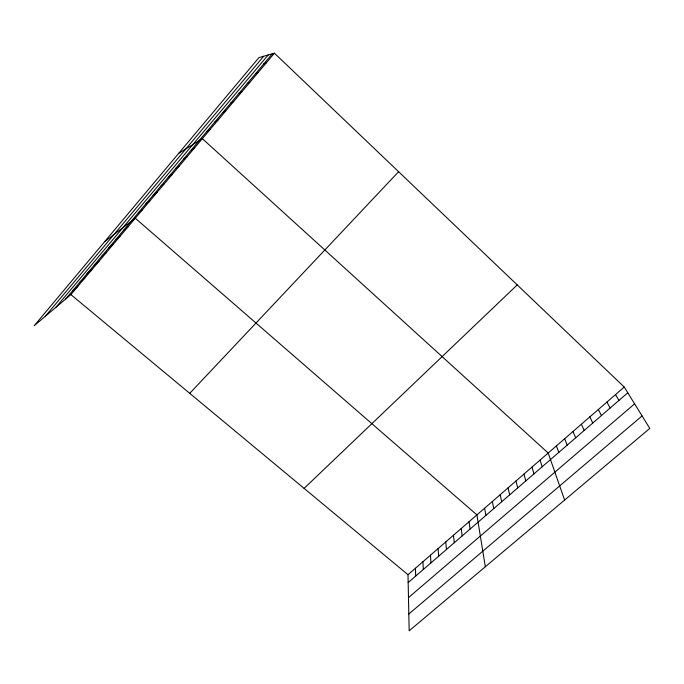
<?xml version="1.0" encoding="UTF-8"?>
<svg xmlns="http://www.w3.org/2000/svg" width="684" height="684" viewBox="0 0 684 684"><rect width="100%" height="100%" fill="white"/><g stroke="black" fill="none" stroke-linecap="round" stroke-linejoin="round"><path stroke-width="1.03" d="M45.272 316.324L263.656 56.268M55.985 307.227L268.188 54.968M65.784 298.917L272.3 53.797M70.88 294.59L274.429 53.19L624.227 387.033L649.8 428.406L409.169 630.81L407.997 574.705L70.88 294.59L34.2 325.729L258.937 57.618L274.429 53.19M189.733 393.351L398.618 171.71M304.098 488.376L517.224 284.912M407.997 574.705L624.227 387.033M408.16 582.571L627.784 392.787M408.476 597.628L634.615 403.834M408.818 614.01L642.088 415.923M72.812 290.58L77.814 286.365M79.891 282.176L84.807 278.072M87.022 273.703L91.844 269.727M94.212 265.17L98.949 261.305M101.463 256.568L106.097 252.823M108.773 247.89L113.305 244.273M116.135 239.152L120.572 235.655M123.565 230.337L127.899 226.968M104.686 241.64L135.278 218.213L476.91 514.89L485.332 566.754M138.365 212.767L142.503 209.646M145.752 204.003L149.779 201.019M153.19 195.171L157.115 192.315M160.689 186.27L164.511 183.551M168.247 177.301L171.958 174.711M175.865 168.264L179.465 165.81M183.543 159.141L187.031 156.833M191.281 149.958L194.666 147.787M178.695 153.336L202.353 138.664L548.192 453.03L564.625 500.055M206.961 131.354L210.108 129.473M214.896 121.932L217.914 120.204M222.89 112.441L225.797 110.868M230.953 102.865L233.74 101.446M239.084 93.212L241.743 91.955M247.283 83.482L249.814 82.379M255.551 73.667L257.953 72.726M263.896 63.774L266.153 62.996M615.532 394.582L618.934 400.431M606.896 402.081L610.154 408.015M598.329 409.519L601.441 415.547M589.813 416.898L592.789 423.02M581.374 424.234L584.204 430.441M572.987 431.51L575.68 437.811M564.659 438.735L567.216 445.122M556.4 445.908L558.819 452.38M540.044 460.101L542.207 466.736M531.955 467.121L533.99 473.832M523.927 474.089L525.834 480.886M515.95 481.006L517.728 487.889M508.032 487.88L509.691 494.831M500.175 494.703L501.705 501.731M492.36 501.483L493.78 508.588M484.614 508.203L485.905 515.385M469.036 521.721L470.096 529.048M461.213 528.51L462.153 535.905M453.449 535.247L454.279 542.72M445.746 541.942L446.455 549.483M438.085 548.585L438.683 556.195M430.484 555.186L430.971 562.855M422.934 561.735L423.31 569.473M415.436 568.242L415.71 576.048"/></g></svg>
